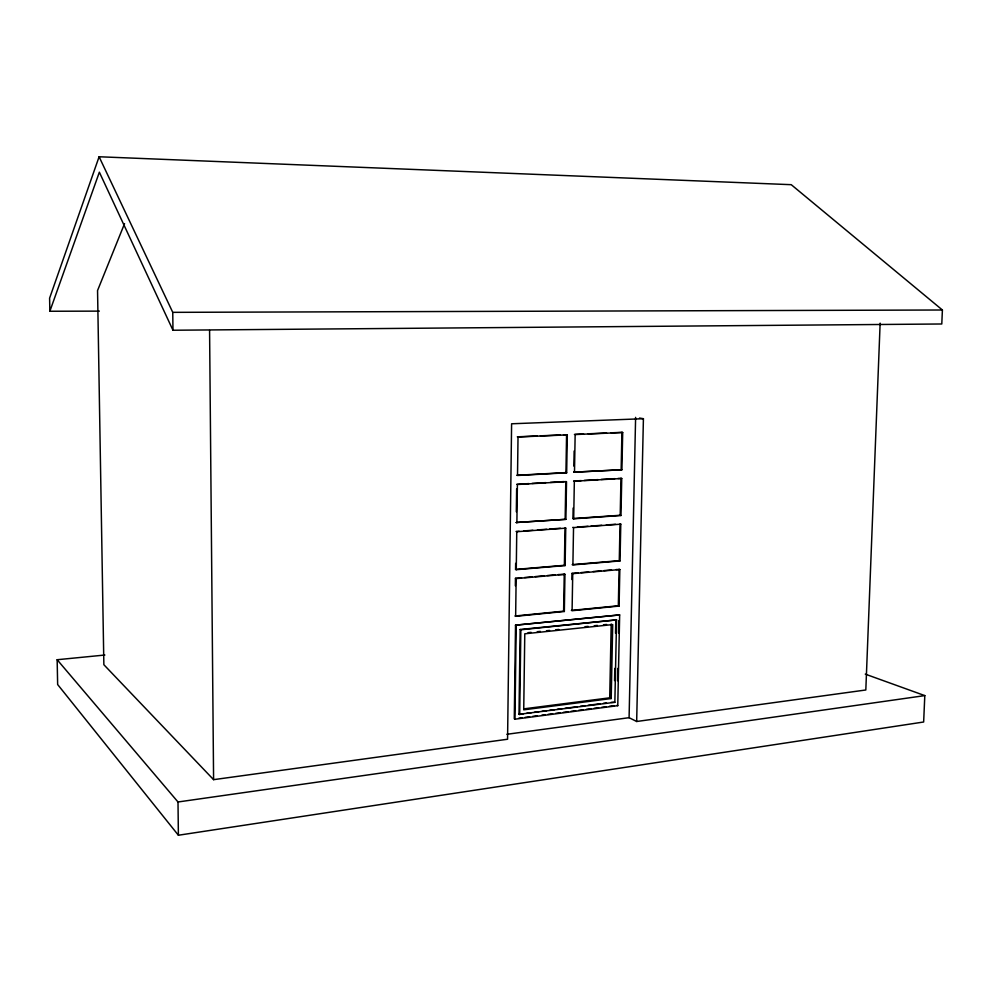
<?xml version="1.0" encoding="UTF-8"?>
<svg xmlns="http://www.w3.org/2000/svg" width="992" height="992" viewBox="0 0 992 992"><rect width="100%" height="100%" fill="white"/><g stroke="black" fill="none" stroke-linecap="round" stroke-linejoin="round"><path stroke-width="1.49" d="M515.356 585.85L515.456 578.311L521.544 577.79M565.105 565.564L564.386 565.304L565.006 527.93L565.738 528.166L565.105 565.564L516.262 569.681L515.567 569.42L515.654 563.344M516.324 511.822L516.634 488.895M515.53 625.158L514.278 718.803L514.96 719.188L617.768 705.672L619.653 614.916L515.53 625.158L619.653 614.916M515.456 578.311L516.138 578.596L515.642 616.317L564.336 611.481L564.956 574.331L558.136 574.591M516.262 569.681L516.758 531.712L516.076 531.476L519.126 531.253M516.882 522.747L517.39 484.505L566.519 481.678L565.886 519.324L516.187 522.511L565.886 519.324M537.329 435.972L517.316 436.827L518.022 436.976L517.514 475.478L566.668 472.787L567.3 434.88L563.493 434.856M514.96 719.188L516.212 625.468M519.002 714.314L520.155 629.486L616.565 619.888L614.854 702.299L519.002 714.314L523.602 713.707M519.696 714.699L520.85 629.796L520.155 629.486M564.336 611.481L563.617 611.184L564.237 574.07M565.155 519.114L565.787 481.48M566.668 472.787L565.936 472.601L566.568 434.719M571.9 579.564L572.012 573.388L578.088 572.855M617.917 478.479L621.736 478.491L620.967 515.493L573.686 518.791L572.954 518.568L573.14 508.053M573.872 466.128L574.132 451.013M572.012 573.388L572.731 573.649L572.086 610.712L619.082 606.062L619.839 569.544L616.044 569.544M572.806 527.372L573.537 527.595L572.892 564.907L620.025 560.926L620.781 524.173L620.025 523.95L619.268 560.678L620.025 560.926M573.686 518.791L574.343 481.219L573.612 481.033L581.25 480.599M574.492 472.353L575.149 434.546L622.691 432.512L621.91 469.762L573.76 472.18L621.91 469.762M611.196 698.542L523.726 709.826L524.78 633.801L612.709 624.576L611.196 698.542L609.708 697.822L611.208 623.968M614.556 680.586L614.804 668.385M615.524 633.318L615.809 619.591M619.082 606.062L618.326 605.765L619.082 569.284M620.967 515.493L620.211 515.282L620.967 478.305M621.153 469.576L621.922 432.363L611.196 432.822M617.532 680.71L617.78 668.422M618.524 633.07L618.772 620.769M880.14 323.144L865.818 689.986L636.666 721.494L629.089 717.687L635.612 417.372M636.666 721.494L643.411 418.711L639.505 418.041M865.272 674.126L924.804 695.603L923.651 722.002L178.386 835.239L57.648 684.53L57.152 659.73L104.867 655.03M49.86 311.252L49.6 298.183L99.101 156.761L791.244 184.686L942.4 310L941.792 323.987L172.968 330.237L99.361 172.186L49.86 311.252L99.361 311.128M124.546 223.646L97.551 290.544L103.862 664.714L213.59 779.662L507.569 739.238L511.599 423.782L643.411 418.711M57.152 659.73L178.002 801.982L924.804 695.603M506.887 734.291L629.089 717.687M518.878 718.196L521.953 717.786M525.016 717.39L529.616 716.782M532.679 716.385L537.28 715.778M541.88 715.17L544.943 714.773M548.018 714.364L552.618 713.769M555.681 713.36L560.282 712.752M563.344 712.355L567.945 711.748M571.02 711.351L575.62 710.743M578.683 710.334L583.284 709.739M586.346 709.33L590.947 708.734M594.022 708.325L598.61 707.718M601.685 707.321L606.286 706.713M609.348 706.316L613.949 705.709M523.875 708.858L609.708 697.822M526.678 713.31L531.278 712.715M534.341 712.318L538.941 711.71M542.016 711.314L546.617 710.718M549.68 710.322L554.292 709.714M557.355 709.317L561.956 708.722M565.031 708.325L577.294 706.726M580.37 706.329L584.97 705.721M588.033 705.324L600.309 703.725M603.372 703.328L606.447 702.931M611.047 702.336L614.854 702.299M520.85 629.796L616.565 619.888M528.017 632.673L531.104 632.35M537.267 631.706L540.342 631.383M546.505 630.738L549.58 630.416M555.743 629.771L558.831 629.449M585.02 626.708L588.095 626.386M594.258 625.741L597.345 625.419M603.508 624.774L606.583 624.452M514.947 616.007L563.617 611.184M571.367 610.415L618.326 605.765M524.594 577.518L532.22 576.86M535.271 576.588L544.422 575.794M547.472 575.521L555.086 574.864M581.114 572.595L588.715 571.938M593.266 571.541L600.867 570.871M603.905 570.611L611.494 569.954M516.138 578.596L564.956 574.331M572.731 573.649L619.839 569.544M515.567 569.42L564.386 565.304M572.161 564.646L619.268 560.678M523.714 530.918L532.89 530.261M537.478 529.926L546.654 529.257M549.717 529.034L560.418 528.265M577.381 527.037L588.033 526.268M591.083 526.045L601.747 525.276M606.31 524.942L615.462 524.284M516.758 531.712L565.738 528.166M573.537 527.595L620.781 524.173M572.954 518.568L620.211 515.282M516.696 484.307L528.972 483.6M532.034 483.426L545.848 482.633M550.448 482.372L564.25 481.579M584.3 480.426L598.052 479.632M601.115 479.446L614.866 478.665M574.343 481.219L621.736 478.491M516.807 475.292L565.936 472.601M540.404 435.835L560.418 434.992M574.418 434.397L583.606 434M588.206 433.802L606.596 433.02M518.022 436.976L567.3 434.88M99.101 156.761L172.757 312.344L942.4 310M621.922 432.363L622.691 432.512M617.012 705.3L617.768 705.672M172.757 312.344L172.968 330.237M178.002 801.982L178.386 835.239M209.585 330.497L213.59 779.662"/></g></svg>
